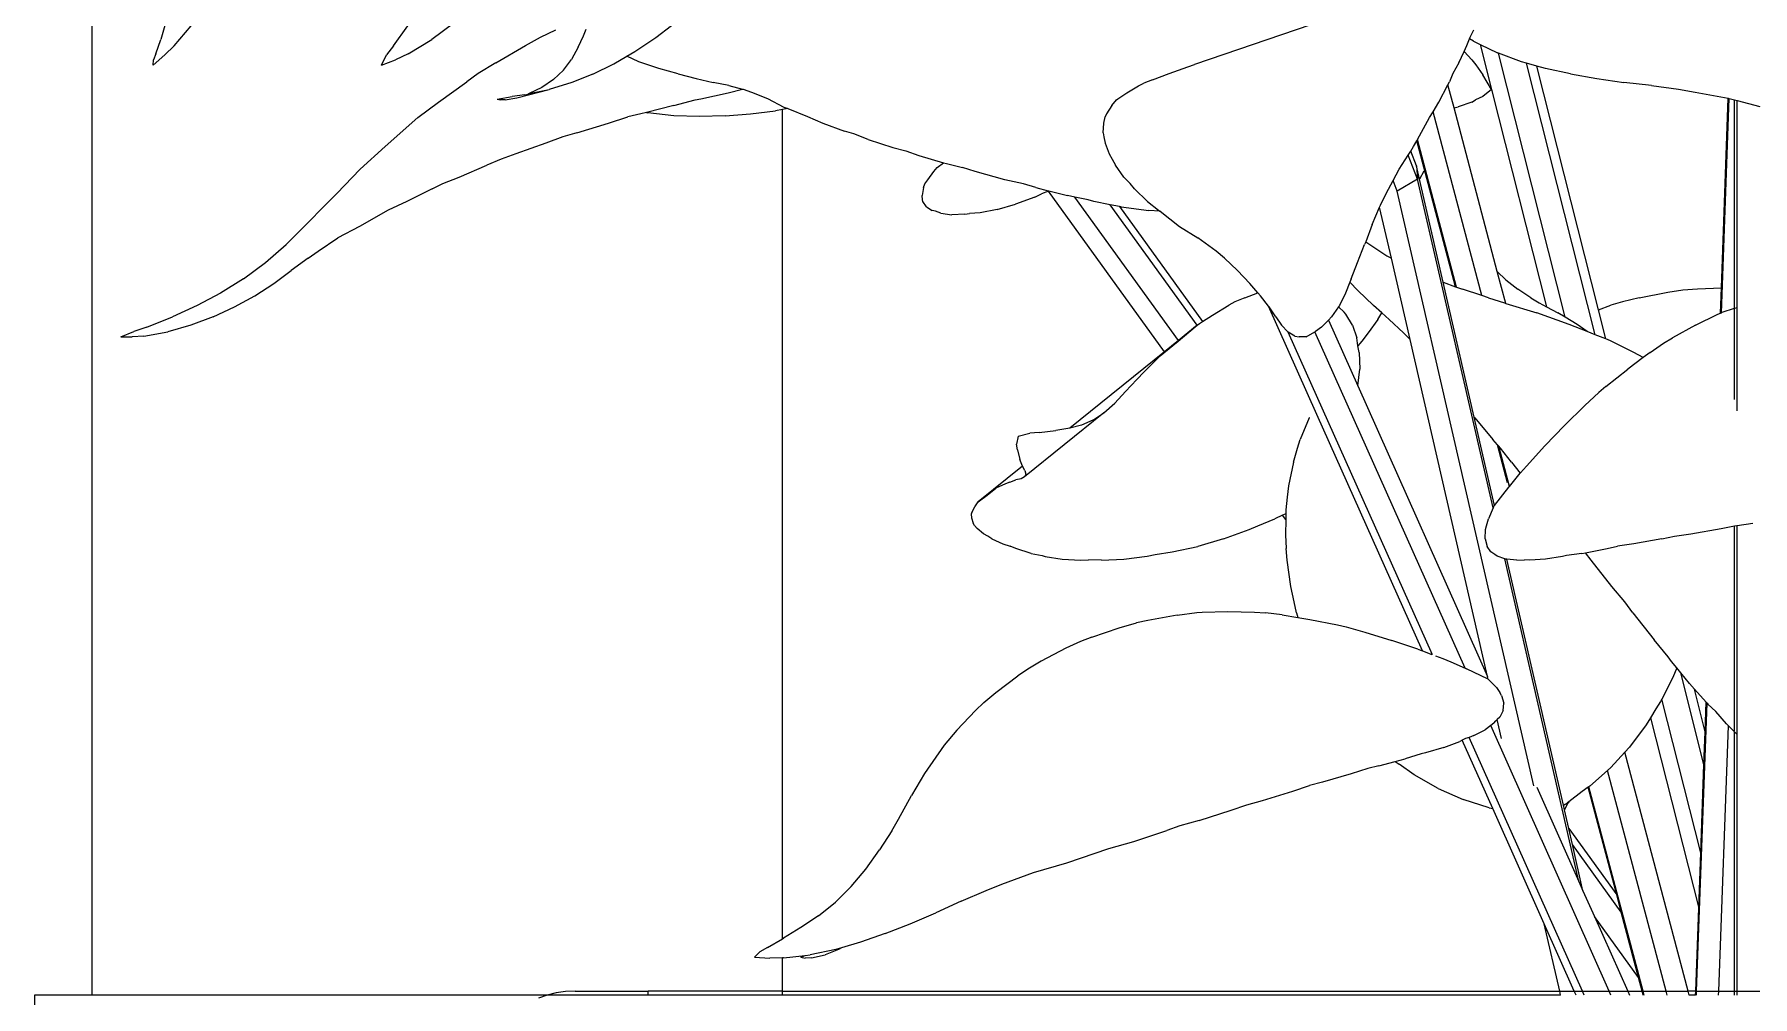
# Model space of a CAD drawing. Header units: metres. Extents: x 12.2 to 77.2, y 18.8 to 35.5.
# Drawn here: x 61.1477 to 61.5268, y 29.4452 to 29.6577 of the extents above; entities that cross this region are included whole.
import ezdxf

# ---------------------------------------------------------------- set-up
doc = ezdxf.new("R2010")
doc.units = ezdxf.units.M
doc.layers.add('0inne_gulv', color=7, linetype='Continuous', lineweight=13)

# ---------------------------------------------------------------- blocks, each defined once
blk = doc.blocks.new('One bedroom house rs')
for p, q in [((-9.40163, -2.18707), (-9.40163, -2.54035)), ((-9.38541, -2.32574), (-9.38644, -2.32929)), ((-9.38346, -2.33069), (-9.37972, -2.32632)), ((-9.33507, -2.33069), (-9.3319, -2.32632)), ((-9.32179, -2.32574), (-9.3266, -2.32929)), ((-9.30267, -2.32878), (-9.29923, -2.32716)), ((-9.29314, -2.32852), (-9.29254, -2.32705)), ((-9.27716, -2.32888), (-9.2737, -2.32626)), ((-9.13268, -2.32607), (-9.15832, -2.33482)), ((-9.09753, -2.32878), (-9.09672, -2.32716)), ((-9.38752, -2.33248), (-9.38644, -2.32929)), ((-9.38346, -2.33069), (-9.38554, -2.33272)), ((-9.33507, -2.33069), (-9.3366, -2.33272)), ((-9.33187, -2.33248), (-9.3266, -2.32929)), ((-9.31251, -2.33448), (-9.30595, -2.33064)), ((-9.30595, -2.33064), (-9.30267, -2.32878)), ((-9.29434, -2.33102), (-9.29579, -2.33371)), ((-9.29434, -2.33102), (-9.29314, -2.32852)), ((-9.28183, -2.332), (-9.27716, -2.32888)), ((-9.09882, -2.33195), (-9.09821, -2.33064)), ((-9.09821, -2.33064), (-9.09767, -2.32918)), ((-9.09767, -2.32918), (-9.09753, -2.32878)), ((-9.09676, -2.32972), (-9.09767, -2.32918)), ((-9.09676, -2.32972), (-9.0953, -2.33043)), ((-9.0953, -2.33043), (-9.09282, -2.34036)), ((-9.0953, -2.33043), (-9.09148, -2.33228)), ((-9.38809, -2.33497), (-9.38554, -2.33272)), ((-9.38809, -2.33497), (-9.38804, -2.33383)), ((-9.38752, -2.33248), (-9.38804, -2.33383)), ((-9.33776, -2.33497), (-9.3366, -2.33272)), ((-9.33776, -2.33497), (-9.33463, -2.33383)), ((-9.33187, -2.33248), (-9.33463, -2.33383)), ((-9.31251, -2.33448), (-9.31641, -2.33684)), ((-9.2976, -2.33609), (-9.29579, -2.33371)), ((-9.29108, -2.33697), (-9.28646, -2.3347)), ((-9.28646, -2.3347), (-9.28359, -2.33303)), ((-9.28359, -2.33303), (-9.28183, -2.332)), ((-9.28091, -2.33425), (-9.28359, -2.33303)), ((-9.27651, -2.33571), (-9.28091, -2.33425)), ((-9.16388, -2.33684), (-9.15978, -2.33534)), ((-9.15978, -2.33534), (-9.15832, -2.33482)), ((-9.09999, -2.33448), (-9.10129, -2.33684)), ((-9.09999, -2.33448), (-9.09882, -2.33195)), ((-9.09882, -2.33195), (-9.09711, -2.33382)), ((-9.09711, -2.33382), (-9.09628, -2.3349)), ((-9.09628, -2.3349), (-9.09468, -2.33714)), ((-9.09126, -2.33236), (-9.09148, -2.33228)), ((-9.07652, -2.39063), (-9.09126, -2.33236)), ((-9.0862, -2.33425), (-9.09126, -2.33236)), ((-9.08507, -2.33456), (-9.0862, -2.33425)), ((-9.0699, -2.39453), (-9.08507, -2.33456)), ((-9.08282, -2.33517), (-9.08507, -2.33456)), ((-9.0692, -2.389), (-9.08282, -2.33517)), ((-9.08086, -2.33571), (-9.08282, -2.33517)), ((-9.32513, -2.34315), (-9.31892, -2.33863)), ((-9.31641, -2.33684), (-9.31892, -2.33863)), ((-9.29979, -2.33816), (-9.30233, -2.33989)), ((-9.29572, -2.33883), (-9.3007, -2.34034)), ((-9.29979, -2.33816), (-9.2976, -2.33609)), ((-9.29108, -2.33697), (-9.29572, -2.33883)), ((-9.27227, -2.33692), (-9.27651, -2.33571)), ((-9.27227, -2.33692), (-9.26827, -2.33795)), ((-9.26827, -2.33795), (-9.26454, -2.33881)), ((-9.2611, -2.33948), (-9.26454, -2.33881)), ((-9.1707, -2.33958), (-9.16949, -2.33893)), ((-9.16756, -2.33821), (-9.16949, -2.33893)), ((-9.16756, -2.33821), (-9.16388, -2.33684)), ((-9.10442, -2.34315), (-9.10242, -2.33929)), ((-9.10242, -2.33929), (-9.10208, -2.33863)), ((-9.10106, -2.34441), (-9.10242, -2.33929)), ((-9.10129, -2.33684), (-9.10208, -2.33863)), ((-9.09282, -2.34036), (-9.09468, -2.33714)), ((-9.07532, -2.33692), (-9.08086, -2.33571)), ((-9.07532, -2.33692), (-9.06956, -2.33795)), ((-9.06956, -2.33795), (-9.06359, -2.33881)), ((-9.05747, -2.33948), (-9.06359, -2.33881)), ((-9.32969, -2.34657), (-9.32513, -2.34315)), ((-9.31223, -2.34247), (-9.30892, -2.34193)), ((-9.31223, -2.34247), (-9.31157, -2.34262)), ((-9.31041, -2.34263), (-9.31157, -2.34262)), ((-9.31041, -2.34263), (-9.30783, -2.34219)), ((-9.30611, -2.34152), (-9.30892, -2.34193)), ((-9.30783, -2.34219), (-9.3007, -2.34034)), ((-9.30611, -2.34152), (-9.30546, -2.34138)), ((-9.30512, -2.34126), (-9.30546, -2.34138)), ((-9.30233, -2.33989), (-9.30512, -2.34126)), ((-9.30512, -2.34126), (-9.3007, -2.34034)), ((-9.27321, -2.34391), (-9.26853, -2.34264)), ((-9.26853, -2.34264), (-9.26726, -2.3424)), ((-9.26726, -2.3424), (-9.26124, -2.34107)), ((-9.26124, -2.34107), (-9.25806, -2.34027)), ((-9.2611, -2.33948), (-9.25806, -2.34027)), ((-9.25806, -2.34027), (-9.25791, -2.34031)), ((-9.25791, -2.34031), (-9.25608, -2.34091)), ((-9.25608, -2.34091), (-9.25258, -2.34231)), ((-9.25258, -2.34231), (-9.24892, -2.34423)), ((-9.17657, -2.34391), (-9.17556, -2.34264)), ((-9.17556, -2.34264), (-9.17525, -2.3424)), ((-9.17525, -2.3424), (-9.17325, -2.34107)), ((-9.17325, -2.34107), (-9.1707, -2.33958)), ((-9.10568, -2.34526), (-9.10442, -2.34315)), ((-9.09715, -2.34313), (-9.10014, -2.34421)), ((-9.09715, -2.34313), (-9.09631, -2.34266)), ((-9.0947, -2.34188), (-9.09631, -2.34266)), ((-9.09282, -2.34036), (-9.0947, -2.34188)), ((-9.09282, -2.34036), (-9.08065, -2.38833)), ((-9.05747, -2.33948), (-9.05149, -2.34031)), ((-9.05149, -2.34031), (-9.04784, -2.34091)), ((-9.04784, -2.34091), (-9.04054, -2.34229)), ((-9.04207, -2.38418), (-9.04054, -2.34229)), ((-9.04206, -2.38965), (-9.04034, -2.34234)), ((-9.04054, -2.34229), (-9.04045, -2.34231)), ((-9.04045, -2.34231), (-9.04034, -2.34234)), ((-9.04034, -2.34234), (-9.03913, -2.34265)), ((-9.03913, -2.38865), (-9.03913, -2.34265)), ((-9.03913, -2.34265), (-9.03861, -2.34279)), ((-9.03861, -2.38847), (-9.03861, -2.34279)), ((-9.03861, -2.34279), (-9.03358, -2.3441)), ((-9.33694, -2.35296), (-9.32969, -2.34657)), ((-9.28762, -2.3478), (-9.28339, -2.34643)), ((-9.28049, -2.34575), (-9.28339, -2.34643)), ((-9.27928, -2.34544), (-9.28049, -2.34575)), ((-9.27321, -2.34391), (-9.27928, -2.34544)), ((-9.27928, -2.34544), (-9.27897, -2.34551)), ((-9.27325, -2.34617), (-9.27897, -2.34551)), ((-9.26754, -2.34632), (-9.27325, -2.34617)), ((-9.26188, -2.34616), (-9.26754, -2.34632)), ((-9.26188, -2.34616), (-9.2563, -2.34574)), ((-9.2563, -2.34574), (-9.25082, -2.34506)), ((-9.24923, -2.34478), (-9.25082, -2.34506)), ((-9.24806, -2.34458), (-9.24923, -2.34478)), ((-9.24923, -2.52788), (-9.24923, -2.34478)), ((-9.24892, -2.34423), (-9.24806, -2.34458)), ((-9.24806, -2.34458), (-9.24371, -2.34634)), ((-9.24371, -2.34634), (-9.24034, -2.34782)), ((-9.17833, -2.3478), (-9.17801, -2.34643)), ((-9.17771, -2.34575), (-9.17801, -2.34643)), ((-9.17657, -2.34391), (-9.17771, -2.34575)), ((-9.10911, -2.3514), (-9.10645, -2.34657)), ((-9.10645, -2.34657), (-9.10568, -2.34526)), ((-9.09493, -2.38587), (-9.10568, -2.34526)), ((-9.10106, -2.34441), (-9.10014, -2.34421)), ((-9.0915, -2.38054), (-9.10106, -2.34441)), ((-9.29769, -2.35081), (-9.30143, -2.35222)), ((-9.29462, -2.34993), (-9.29769, -2.35081)), ((-9.29462, -2.34993), (-9.28762, -2.3478)), ((-9.24034, -2.34782), (-9.23553, -2.34957)), ((-9.23348, -2.35018), (-9.23553, -2.34957)), ((-9.23037, -2.35138), (-9.23348, -2.35018)), ((-9.17845, -2.34993), (-9.17833, -2.3478)), ((-9.17845, -2.34993), (-9.17833, -2.35081)), ((-9.17833, -2.35081), (-9.17806, -2.35222)), ((-9.34246, -2.35796), (-9.33694, -2.35296)), ((-9.30805, -2.3546), (-9.31133, -2.35573)), ((-9.30143, -2.35222), (-9.30805, -2.3546)), ((-9.23037, -2.35138), (-9.2249, -2.35315)), ((-9.2249, -2.35315), (-9.22205, -2.35391)), ((-9.22205, -2.35391), (-9.21912, -2.35493)), ((-9.17806, -2.35222), (-9.17717, -2.3546)), ((-9.17717, -2.3546), (-9.17652, -2.35573)), ((-9.11118, -2.35486), (-9.11061, -2.35396)), ((-9.11061, -2.35396), (-9.10997, -2.35296)), ((-9.10934, -2.3572), (-9.11061, -2.35396)), ((-9.10997, -2.35296), (-9.10925, -2.35166)), ((-9.10925, -2.35166), (-9.10911, -2.3514)), ((-9.10741, -2.35864), (-9.10925, -2.35166)), ((-9.10049, -2.38398), (-9.10911, -2.3514)), ((-9.34759, -2.36329), (-9.34246, -2.35796)), ((-9.32061, -2.35969), (-9.31445, -2.3571)), ((-9.31133, -2.35573), (-9.31445, -2.3571)), ((-9.21912, -2.35493), (-9.2137, -2.35653)), ((-9.21584, -2.35848), (-9.21509, -2.35758)), ((-9.21509, -2.35758), (-9.2137, -2.35653)), ((-9.2137, -2.35653), (-9.21306, -2.35672)), ((-9.21306, -2.35672), (-9.20955, -2.35758)), ((-9.20673, -2.35848), (-9.20955, -2.35758)), ((-9.17652, -2.35573), (-9.17578, -2.3571)), ((-9.17389, -2.35969), (-9.17578, -2.3571)), ((-9.11451, -2.36048), (-9.11315, -2.35796)), ((-9.11315, -2.35796), (-9.11118, -2.35486)), ((-9.1091, -2.36015), (-9.11118, -2.35486)), ((-9.10934, -2.3572), (-9.1091, -2.36015)), ((-9.10865, -2.36017), (-9.10934, -2.3572)), ((-9.10771, -2.35839), (-9.10865, -2.36017)), ((-9.10771, -2.35839), (-9.10741, -2.35864)), ((-9.32654, -2.36232), (-9.32422, -2.36114)), ((-9.32422, -2.36114), (-9.32061, -2.35969)), ((-9.21809, -2.36201), (-9.21841, -2.36378)), ((-9.21809, -2.36201), (-9.21782, -2.36119)), ((-9.21782, -2.36119), (-9.2172, -2.36027)), ((-9.2172, -2.36027), (-9.21584, -2.35848)), ((-9.20016, -2.36027), (-9.20673, -2.35848)), ((-9.19609, -2.36119), (-9.20016, -2.36027)), ((-9.19337, -2.36201), (-9.19609, -2.36119)), ((-9.19337, -2.36201), (-9.19062, -2.3627)), ((-9.17253, -2.36114), (-9.17389, -2.35969)), ((-9.17153, -2.36232), (-9.17253, -2.36114)), ((-9.11602, -2.36329), (-9.11451, -2.36048)), ((-9.11361, -2.36279), (-9.11451, -2.36048)), ((-9.1091, -2.36015), (-9.11361, -2.36279)), ((-9.09244, -2.43275), (-9.1091, -2.36015)), ((-9.10343, -2.38294), (-9.10865, -2.36017)), ((-9.10072, -2.3839), (-9.10741, -2.35864)), ((-9.35438, -2.37019), (-9.35014, -2.36591)), ((-9.35014, -2.36591), (-9.34759, -2.36329)), ((-9.33217, -2.36507), (-9.33625, -2.36697)), ((-9.32654, -2.36232), (-9.33217, -2.36507)), ((-9.21838, -2.36473), (-9.21841, -2.36378)), ((-9.21831, -2.36507), (-9.21838, -2.36473)), ((-9.21749, -2.36628), (-9.21831, -2.36507)), ((-9.20188, -2.36687), (-9.19784, -2.36571)), ((-9.19358, -2.3641), (-9.19784, -2.36571)), ((-9.19358, -2.3641), (-9.19207, -2.36341)), ((-9.19056, -2.36279), (-9.19207, -2.36341)), ((-9.19056, -2.36279), (-9.19062, -2.3627)), ((-9.19062, -2.3627), (-9.1905, -2.36273)), ((-9.1905, -2.36273), (-9.19056, -2.36279)), ((-9.16495, -2.39826), (-9.19056, -2.36279)), ((-9.1905, -2.36273), (-9.18636, -2.36378)), ((-9.18474, -2.36412), (-9.18636, -2.36378)), ((-9.16188, -2.39578), (-9.18474, -2.36412)), ((-9.18177, -2.36473), (-9.18474, -2.36412)), ((-9.18055, -2.36507), (-9.18177, -2.36473)), ((-9.17693, -2.36579), (-9.18055, -2.36507)), ((-9.15771, -2.39242), (-9.17693, -2.36579)), ((-9.1749, -2.3662), (-9.17693, -2.36579)), ((-9.17153, -2.36232), (-9.16868, -2.36507)), ((-9.16868, -2.36507), (-9.16627, -2.36697)), ((-9.11747, -2.36633), (-9.11729, -2.36591)), ((-9.11729, -2.36591), (-9.11602, -2.36329)), ((-9.08346, -2.49415), (-9.11361, -2.36279)), ((-9.33625, -2.36697), (-9.34261, -2.37059)), ((-9.21749, -2.36628), (-9.2162, -2.36708)), ((-9.21551, -2.36724), (-9.2162, -2.36708)), ((-9.21429, -2.3677), (-9.21551, -2.36724)), ((-9.21429, -2.3677), (-9.21185, -2.36803)), ((-9.20901, -2.36791), (-9.21185, -2.36803)), ((-9.20901, -2.36791), (-9.20797, -2.36773)), ((-9.20563, -2.36757), (-9.20797, -2.36773)), ((-9.20188, -2.36687), (-9.20563, -2.36757)), ((-9.1749, -2.3662), (-9.15656, -2.39161)), ((-9.17453, -2.36628), (-9.1749, -2.3662)), ((-9.17453, -2.36628), (-9.16841, -2.36708)), ((-9.16596, -2.36724), (-9.16841, -2.36708)), ((-9.16627, -2.36697), (-9.16596, -2.36724)), ((-9.16592, -2.36724), (-9.16596, -2.36724)), ((-9.16592, -2.36724), (-9.16163, -2.37059)), ((-9.11914, -2.37019), (-9.11747, -2.36633)), ((-9.11489, -2.37758), (-9.11747, -2.36633)), ((-9.35438, -2.37019), (-9.35874, -2.37457)), ((-9.3517, -2.37609), (-9.34733, -2.37313)), ((-9.34261, -2.37059), (-9.34733, -2.37313)), ((-9.16163, -2.37059), (-9.15761, -2.37313)), ((-9.15355, -2.37609), (-9.15761, -2.37313)), ((-9.11914, -2.37019), (-9.12055, -2.37397)), ((-9.36336, -2.37857), (-9.35874, -2.37457)), ((-9.35391, -2.37764), (-9.3517, -2.37609)), ((-9.15168, -2.37764), (-9.15355, -2.37609)), ((-9.12233, -2.37857), (-9.12078, -2.37457)), ((-9.12055, -2.37397), (-9.12078, -2.37457)), ((-9.12055, -2.37397), (-9.11585, -2.37706)), ((-9.11585, -2.37706), (-9.11489, -2.37758)), ((-9.36819, -2.38216), (-9.36336, -2.37857)), ((-9.36152, -2.38322), (-9.35763, -2.38031)), ((-9.35391, -2.37764), (-9.35763, -2.38031)), ((-9.15168, -2.37764), (-9.14881, -2.38031)), ((-9.14611, -2.38322), (-9.14881, -2.38031)), ((-9.12374, -2.38216), (-9.12233, -2.37857)), ((-9.11076, -2.39559), (-9.11489, -2.37758)), ((-9.0915, -2.38054), (-9.08963, -2.38239)), ((-9.08964, -2.38758), (-9.0915, -2.38054)), ((-9.36819, -2.38216), (-9.37322, -2.38531)), ((-9.36571, -2.38589), (-9.36152, -2.38322)), ((-9.14433, -2.38526), (-9.14611, -2.38322)), ((-9.12405, -2.38291), (-9.12504, -2.38531)), ((-9.12374, -2.38216), (-9.12405, -2.38291)), ((-9.12405, -2.38291), (-9.12229, -2.38475)), ((-9.12229, -2.38475), (-9.11884, -2.38809)), ((-9.10343, -2.38294), (-9.10072, -2.3839)), ((-9.09659, -2.41272), (-9.10343, -2.38294)), ((-9.10072, -2.3839), (-9.10049, -2.38398)), ((-9.10049, -2.38398), (-9.09919, -2.38444)), ((-9.09493, -2.38587), (-9.09919, -2.38444)), ((-9.08963, -2.38239), (-9.08696, -2.38444)), ((-9.08412, -2.38637), (-9.08696, -2.38444)), ((-9.05384, -2.3851), (-9.05057, -2.38461)), ((-9.05057, -2.38461), (-9.04735, -2.38436)), ((-9.04735, -2.38436), (-9.04207, -2.38418)), ((-9.04227, -2.38974), (-9.04207, -2.38418)), ((-9.37843, -2.38807), (-9.38384, -2.39055)), ((-9.37322, -2.38531), (-9.37843, -2.38807)), ((-9.3749, -2.39054), (-9.37018, -2.38834)), ((-9.37018, -2.38834), (-9.36571, -2.38589)), ((-9.15435, -2.39022), (-9.15076, -2.38801)), ((-9.14943, -2.38722), (-9.15076, -2.38801)), ((-9.14724, -2.38633), (-9.14943, -2.38722)), ((-9.14724, -2.38633), (-9.14433, -2.38526)), ((-9.14378, -2.38589), (-9.14433, -2.38526)), ((-9.14198, -2.38819), (-9.14378, -2.38589)), ((-9.14186, -2.38834), (-9.14198, -2.38819)), ((-9.1313, -2.41214), (-9.14198, -2.38819)), ((-9.14035, -2.39054), (-9.14186, -2.38834)), ((-9.12654, -2.38836), (-9.12806, -2.39055)), ((-9.12633, -2.38807), (-9.12654, -2.38836)), ((-9.12533, -2.38956), (-9.12654, -2.38836)), ((-9.12504, -2.38531), (-9.12633, -2.38807)), ((-9.11702, -2.38968), (-9.11884, -2.38809)), ((-9.09346, -2.38637), (-9.09493, -2.38587)), ((-9.09346, -2.38637), (-9.08994, -2.38749)), ((-9.08994, -2.38749), (-9.08964, -2.38758)), ((-9.08964, -2.38758), (-9.08275, -2.38964)), ((-9.08412, -2.38637), (-9.08225, -2.38749)), ((-9.08225, -2.38749), (-9.08065, -2.38833)), ((-9.08065, -2.38833), (-9.07817, -2.38964)), ((-9.0692, -2.389), (-9.06646, -2.38801)), ((-9.06391, -2.38722), (-9.06646, -2.38801)), ((-9.06022, -2.38633), (-9.06391, -2.38722)), ((-9.06022, -2.38633), (-9.05384, -2.3851)), ((-9.04185, -2.38956), (-9.03913, -2.38865)), ((-9.03913, -2.38865), (-9.03861, -2.38847)), ((-9.03913, -2.40883), (-9.03913, -2.38865)), ((-9.03861, -2.41134), (-9.03861, -2.38847)), ((-9.38951, -2.39281), (-9.38384, -2.39055)), ((-9.37983, -2.39243), (-9.38491, -2.39386)), ((-9.3749, -2.39054), (-9.37983, -2.39243)), ((-9.16194, -2.3959), (-9.15771, -2.39242)), ((-9.15771, -2.39242), (-9.16188, -2.39578)), ((-9.15771, -2.39242), (-9.15725, -2.39205)), ((-9.15725, -2.39205), (-9.15656, -2.39161)), ((-9.15656, -2.39161), (-9.15435, -2.39022)), ((-9.14035, -2.39054), (-9.13912, -2.39243)), ((-9.13912, -2.39243), (-9.13775, -2.39386)), ((-9.13031, -2.39281), (-9.12878, -2.39128)), ((-9.12878, -2.39128), (-9.12806, -2.39055)), ((-9.12878, -2.39128), (-9.12231, -2.40579)), ((-9.12492, -2.39), (-9.12533, -2.38956)), ((-9.12346, -2.39243), (-9.12492, -2.39)), ((-9.12346, -2.39243), (-9.12252, -2.39518)), ((-9.1179, -2.39112), (-9.11998, -2.39411)), ((-9.1179, -2.39112), (-9.11702, -2.38968)), ((-9.11538, -2.39112), (-9.11702, -2.38968)), ((-9.11538, -2.39112), (-9.11222, -2.39411)), ((-9.07563, -2.39224), (-9.08275, -2.38964)), ((-9.07652, -2.39063), (-9.07817, -2.38964)), ((-9.07385, -2.39224), (-9.07652, -2.39063)), ((-9.07167, -2.39382), (-9.07563, -2.39224)), ((-9.07167, -2.39382), (-9.07385, -2.39224)), ((-9.06757, -2.39545), (-9.0692, -2.389)), ((-9.0478, -2.39243), (-9.05284, -2.39518)), ((-9.0478, -2.39243), (-9.04285, -2.39)), ((-9.04285, -2.39), (-9.04227, -2.38974)), ((-9.04227, -2.38974), (-9.04206, -2.38965)), ((-9.04206, -2.38965), (-9.04185, -2.38956)), ((-9.39528, -2.39499), (-9.39236, -2.39378)), ((-9.39528, -2.39499), (-9.39275, -2.39501)), ((-9.39016, -2.3948), (-9.39275, -2.39501)), ((-9.38951, -2.39281), (-9.39236, -2.39378)), ((-9.39016, -2.3948), (-9.38491, -2.39386)), ((-9.1659, -2.39916), (-9.16194, -2.3959)), ((-9.16188, -2.39578), (-9.16495, -2.39826)), ((-9.13762, -2.39394), (-9.13775, -2.39386)), ((-9.10584, -2.46521), (-9.13762, -2.39394)), ((-9.13616, -2.3948), (-9.13762, -2.39394)), ((-9.13616, -2.3948), (-9.13526, -2.39501)), ((-9.13369, -2.39499), (-9.13526, -2.39501)), ((-9.13369, -2.39499), (-9.13175, -2.39384)), ((-9.13175, -2.39384), (-9.13166, -2.39378)), ((-9.09862, -2.46815), (-9.13175, -2.39384)), ((-9.13031, -2.39281), (-9.13166, -2.39378)), ((-9.12236, -2.39639), (-9.12252, -2.39518)), ((-9.12138, -2.39593), (-9.12225, -2.39696)), ((-9.11998, -2.39411), (-9.12138, -2.39593)), ((-9.11222, -2.39411), (-9.11076, -2.39559)), ((-9.09368, -2.47001), (-9.11076, -2.39559)), ((-9.0699, -2.39453), (-9.07167, -2.39382)), ((-9.06757, -2.39545), (-9.0699, -2.39453)), ((-9.06655, -2.39586), (-9.06757, -2.39545)), ((-9.0614, -2.39843), (-9.06655, -2.39586)), ((-9.05486, -2.39639), (-9.05284, -2.39518)), ((-9.16495, -2.39826), (-9.18587, -2.41513)), ((-9.16941, -2.40274), (-9.1659, -2.39916)), ((-9.12225, -2.39696), (-9.12236, -2.39639)), ((-9.12197, -2.39844), (-9.12225, -2.39696)), ((-9.12197, -2.39844), (-9.12187, -2.40209)), ((-9.05929, -2.39955), (-9.06271, -2.40209)), ((-9.05929, -2.39955), (-9.0614, -2.39843)), ((-9.05781, -2.39844), (-9.05929, -2.39955)), ((-9.05781, -2.39844), (-9.05486, -2.39639)), ((-9.17103, -2.40442), (-9.16941, -2.40274)), ((-9.12231, -2.40579), (-9.12187, -2.40209)), ((-9.06757, -2.40594), (-9.06271, -2.40209)), ((-9.17353, -2.40706), (-9.17588, -2.40964)), ((-9.17353, -2.40706), (-9.17103, -2.40442)), ((-9.12231, -2.40579), (-9.09368, -2.47001)), ((-9.07222, -2.41017), (-9.06911, -2.40724)), ((-9.06757, -2.40594), (-9.06911, -2.40724)), ((-9.1783, -2.41175), (-9.17588, -2.40964)), ((-9.0767, -2.41459), (-9.07222, -2.41017)), ((-9.1783, -2.41175), (-9.19582, -2.42588)), ((-9.18587, -2.41513), (-9.18896, -2.41566)), ((-9.18325, -2.41446), (-9.18587, -2.41513)), ((-9.18076, -2.41335), (-9.18325, -2.41446)), ((-9.18076, -2.41335), (-9.1783, -2.41175)), ((-9.133, -2.41289), (-9.13498, -2.41767)), ((-9.13298, -2.41286), (-9.133, -2.41289)), ((-9.10802, -2.46435), (-9.1313, -2.41214)), ((-9.09659, -2.41272), (-9.09646, -2.41289)), ((-9.09212, -2.43223), (-9.09659, -2.41272)), ((-9.09646, -2.41289), (-9.09249, -2.41767)), ((-9.0767, -2.41459), (-9.08101, -2.41905)), ((-9.19723, -2.4169), (-9.19759, -2.41865)), ((-9.19738, -2.41995), (-9.19759, -2.41865)), ((-9.19723, -2.4169), (-9.19464, -2.41628)), ((-9.19261, -2.4161), (-9.19464, -2.41628)), ((-9.19261, -2.4161), (-9.18896, -2.41566)), ((-9.13561, -2.41959), (-9.13498, -2.41767)), ((-9.09148, -2.4188), (-9.09249, -2.41767)), ((-9.08925, -2.42721), (-9.09148, -2.4188)), ((-9.09118, -2.41914), (-9.09148, -2.4188)), ((-9.0851, -2.42352), (-9.08101, -2.41905)), ((-9.19738, -2.41995), (-9.19688, -2.42205)), ((-9.19631, -2.42355), (-9.19688, -2.42205)), ((-9.13649, -2.42269), (-9.13755, -2.42786)), ((-9.13649, -2.42269), (-9.13561, -2.41959)), ((-9.08883, -2.42801), (-9.09118, -2.41914)), ((-9.09078, -2.41959), (-9.09118, -2.41914)), ((-9.08841, -2.42269), (-9.09078, -2.41959)), ((-9.08841, -2.42269), (-9.08645, -2.42508)), ((-9.19631, -2.42355), (-9.20608, -2.43142)), ((-9.19911, -2.42706), (-9.19775, -2.42659)), ((-9.19656, -2.42632), (-9.19775, -2.42659)), ((-9.19582, -2.42588), (-9.19656, -2.42632)), ((-9.19575, -2.42453), (-9.19631, -2.42355)), ((-9.19556, -2.42529), (-9.19582, -2.42588)), ((-9.19575, -2.42453), (-9.19556, -2.42529)), ((-9.08883, -2.42801), (-9.08645, -2.42508)), ((-9.08645, -2.42508), (-9.08641, -2.42502)), ((-9.0851, -2.42352), (-9.08641, -2.42502)), ((-9.20608, -2.43142), (-9.20411, -2.42991)), ((-9.20411, -2.42991), (-9.20219, -2.42843)), ((-9.20005, -2.42744), (-9.20219, -2.42843)), ((-9.19911, -2.42706), (-9.20005, -2.42744)), ((-9.13787, -2.43041), (-9.13814, -2.4332)), ((-9.13755, -2.42786), (-9.13787, -2.43041)), ((-9.09212, -2.43223), (-9.08896, -2.42817)), ((-9.08896, -2.42817), (-9.08888, -2.42806)), ((-9.08888, -2.42806), (-9.08883, -2.42801)), ((-9.20746, -2.43374), (-9.20758, -2.43412)), ((-9.20758, -2.43412), (-9.20757, -2.43498)), ((-9.20746, -2.43374), (-9.20681, -2.43252)), ((-9.20681, -2.43252), (-9.20608, -2.43142)), ((-9.13816, -2.43403), (-9.13889, -2.43438)), ((-9.13816, -2.43403), (-9.13819, -2.43534)), ((-9.13814, -2.4332), (-9.13816, -2.43403)), ((-9.09244, -2.43275), (-9.09345, -2.4352)), ((-9.09235, -2.43253), (-9.09244, -2.43275)), ((-9.09235, -2.43253), (-9.09212, -2.43223)), ((-9.20757, -2.43498), (-9.20719, -2.43616)), ((-9.20684, -2.43662), (-9.20719, -2.43616)), ((-9.20631, -2.43733), (-9.20684, -2.43662)), ((-9.20491, -2.43847), (-9.20631, -2.43733)), ((-9.15193, -2.4396), (-9.14627, -2.43754)), ((-9.14627, -2.43754), (-9.14437, -2.4367)), ((-9.14437, -2.4367), (-9.1406, -2.4352)), ((-9.13889, -2.43438), (-9.1406, -2.4352)), ((-9.13819, -2.43534), (-9.13889, -2.43438)), ((-9.13819, -2.43534), (-9.13826, -2.4387)), ((-9.09417, -2.4396), (-9.09408, -2.43754)), ((-9.09408, -2.43754), (-9.09389, -2.4367)), ((-9.09389, -2.4367), (-9.09345, -2.4352)), ((-9.04878, -2.43847), (-9.04208, -2.43733)), ((-9.04208, -2.43733), (-9.03913, -2.43672)), ((-9.03913, -2.43672), (-9.03865, -2.43662)), ((-9.03913, -2.48198), (-9.03913, -2.43672)), ((-9.03865, -2.43662), (-9.03861, -2.43661)), ((-9.03861, -2.43661), (-9.03515, -2.43616)), ((-9.03861, -2.48276), (-9.03861, -2.43661)), ((-9.20394, -2.43897), (-9.20491, -2.43847)), ((-9.20302, -2.43957), (-9.20394, -2.43897)), ((-9.20302, -2.43957), (-9.20061, -2.44068)), ((-9.20061, -2.44068), (-9.19897, -2.44119)), ((-9.19774, -2.44172), (-9.19897, -2.44119)), ((-9.19434, -2.44279), (-9.19774, -2.44172)), ((-9.16326, -2.44249), (-9.15761, -2.44126)), ((-9.15193, -2.4396), (-9.15761, -2.44126)), ((-9.13826, -2.4387), (-9.13809, -2.44173)), ((-9.13791, -2.44432), (-9.13809, -2.44173)), ((-9.09417, -2.4396), (-9.09378, -2.44126)), ((-9.09292, -2.44249), (-9.09378, -2.44126)), ((-9.07208, -2.44264), (-9.06729, -2.44172)), ((-9.06729, -2.44172), (-9.065, -2.44119)), ((-9.0614, -2.44068), (-9.065, -2.44119)), ((-9.05523, -2.43957), (-9.0614, -2.44068)), ((-9.05523, -2.43957), (-9.05243, -2.43897)), ((-9.05243, -2.43897), (-9.04878, -2.43847)), ((-9.19434, -2.44279), (-9.19194, -2.44328)), ((-9.19194, -2.44328), (-9.19125, -2.44349)), ((-9.19125, -2.44349), (-9.18753, -2.4441)), ((-9.18753, -2.4441), (-9.18344, -2.44431)), ((-9.18344, -2.44431), (-9.18169, -2.44423)), ((-9.17887, -2.44433), (-9.18169, -2.44423)), ((-9.17887, -2.44433), (-9.17392, -2.44407)), ((-9.17392, -2.44407), (-9.16875, -2.44338)), ((-9.16875, -2.44338), (-9.16702, -2.44302)), ((-9.16702, -2.44302), (-9.16326, -2.44249)), ((-9.13709, -2.45009), (-9.13791, -2.44432)), ((-9.09203, -2.44302), (-9.09292, -2.44249)), ((-9.09155, -2.44338), (-9.09203, -2.44302)), ((-9.08986, -2.44398), (-9.09155, -2.44338)), ((-9.0735, -2.51527), (-9.08986, -2.44398)), ((-9.0896, -2.44407), (-9.08986, -2.44398)), ((-9.0894, -2.44409), (-9.0896, -2.44407)), ((-9.0872, -2.44433), (-9.0894, -2.44409)), ((-9.07693, -2.49843), (-9.0894, -2.44409)), ((-9.0872, -2.44433), (-9.08551, -2.44423)), ((-9.08431, -2.44431), (-9.08551, -2.44423)), ((-9.0809, -2.4441), (-9.08431, -2.44431)), ((-9.07712, -2.44349), (-9.0809, -2.4441)), ((-9.07626, -2.44328), (-9.07712, -2.44349)), ((-9.07285, -2.44279), (-9.07626, -2.44328)), ((-9.07285, -2.44279), (-9.07208, -2.44264)), ((-9.07083, -2.44432), (-9.07208, -2.44264)), ((-9.06625, -2.45009), (-9.07083, -2.44432)), ((-9.13634, -2.4535), (-9.13709, -2.45009)), ((-9.06336, -2.4535), (-9.06625, -2.45009)), ((-9.16214, -2.45646), (-9.16865, -2.45761)), ((-9.16214, -2.45646), (-9.15782, -2.45584)), ((-9.15782, -2.45584), (-9.15667, -2.45577)), ((-9.15667, -2.45577), (-9.15096, -2.45566)), ((-9.15096, -2.45566), (-9.14505, -2.45579)), ((-9.14505, -2.45579), (-9.14265, -2.45593)), ((-9.13901, -2.4564), (-9.14265, -2.45593)), ((-9.13901, -2.4564), (-9.13551, -2.45697)), ((-9.13581, -2.45593), (-9.13634, -2.4535)), ((-9.13581, -2.45593), (-9.13551, -2.45697)), ((-9.13551, -2.45697), (-9.1329, -2.45738)), ((-9.06158, -2.45593), (-9.06336, -2.4535)), ((-9.06158, -2.45593), (-9.05692, -2.4619)), ((-9.18095, -2.46127), (-9.17493, -2.45926)), ((-9.17493, -2.45926), (-9.17116, -2.45813)), ((-9.16865, -2.45761), (-9.17116, -2.45813)), ((-9.1329, -2.45738), (-9.12679, -2.45856)), ((-9.12679, -2.45856), (-9.12483, -2.459)), ((-9.12483, -2.459), (-9.12073, -2.46016)), ((-9.12073, -2.46016), (-9.11479, -2.46201)), ((-9.1867, -2.46375), (-9.19216, -2.46661)), ((-9.18351, -2.46224), (-9.1867, -2.46375)), ((-9.18095, -2.46127), (-9.18351, -2.46224)), ((-9.10903, -2.46397), (-9.11479, -2.46201)), ((-9.10903, -2.46397), (-9.10802, -2.46435)), ((-9.10802, -2.46435), (-9.10597, -2.46511)), ((-9.0538, -2.46564), (-9.05692, -2.4619)), ((-9.19477, -2.46811), (-9.19732, -2.46986)), ((-9.19216, -2.46661), (-9.19477, -2.46811)), ((-9.10513, -2.46543), (-9.10352, -2.46603)), ((-9.10352, -2.46603), (-9.10174, -2.46675)), ((-9.10174, -2.46675), (-9.09862, -2.46815)), ((-9.09862, -2.46815), (-9.09829, -2.46829)), ((-9.09355, -2.47057), (-9.09829, -2.46829)), ((-9.05304, -2.4667), (-9.0538, -2.46564)), ((-9.05191, -2.46809), (-9.05304, -2.4667)), ((-9.05191, -2.46809), (-9.05275, -2.47024)), ((-9.05101, -2.4692), (-9.05191, -2.46809)), ((-9.20214, -2.4735), (-9.19732, -2.46986)), ((-9.09355, -2.47057), (-9.09368, -2.47001)), ((-9.09342, -2.47063), (-9.09355, -2.47057)), ((-9.09342, -2.47063), (-9.09171, -2.47244)), ((-9.05275, -2.47024), (-9.05519, -2.47497)), ((-9.0459, -2.4894), (-9.05101, -2.4692)), ((-9.04913, -2.47152), (-9.05101, -2.4692)), ((-9.04913, -2.47152), (-9.04802, -2.47275)), ((-9.20662, -2.47746), (-9.20483, -2.47575)), ((-9.20483, -2.47575), (-9.20214, -2.4735)), ((-9.09171, -2.47244), (-9.09097, -2.47353)), ((-9.09059, -2.47417), (-9.09097, -2.47353)), ((-9.09059, -2.47417), (-9.09009, -2.47591)), ((-9.0902, -2.4775), (-9.09009, -2.47591)), ((-9.05546, -2.4755), (-9.05651, -2.47711)), ((-9.05519, -2.47497), (-9.05546, -2.4755)), ((-9.04661, -2.50889), (-9.05519, -2.47497)), ((-9.04564, -2.48217), (-9.04802, -2.47275)), ((-9.04802, -2.47275), (-9.0454, -2.47564)), ((-9.04752, -2.53948), (-9.0452, -2.47586)), ((-9.04564, -2.48217), (-9.0454, -2.47564)), ((-9.0454, -2.47564), (-9.0452, -2.47586)), ((-9.0452, -2.47586), (-9.04502, -2.47606)), ((-9.20662, -2.47746), (-9.21075, -2.48183)), ((-9.09151, -2.47947), (-9.09184, -2.47978)), ((-9.09093, -2.47893), (-9.09151, -2.47947)), ((-9.09055, -2.48364), (-9.09151, -2.47947)), ((-9.0902, -2.4775), (-9.09093, -2.47893)), ((-9.0577, -2.47908), (-9.05866, -2.48066)), ((-9.05651, -2.47711), (-9.0577, -2.47908)), ((-9.0577, -2.47908), (-9.04706, -2.52115)), ((-9.04332, -2.47773), (-9.04502, -2.47606)), ((-9.04091, -2.48046), (-9.04332, -2.47773)), ((-9.21075, -2.48183), (-9.21357, -2.48513)), ((-9.09772, -2.48342), (-9.09853, -2.48371)), ((-9.09669, -2.48305), (-9.09772, -2.48342)), ((-9.07273, -2.53948), (-9.09772, -2.48342)), ((-9.09669, -2.48305), (-9.09419, -2.48176)), ((-9.09297, -2.48083), (-9.09419, -2.48176)), ((-9.09227, -2.4803), (-9.09297, -2.48083)), ((-9.06682, -2.53948), (-9.09297, -2.48083)), ((-9.09227, -2.4803), (-9.09184, -2.47978)), ((-9.05866, -2.48066), (-9.06234, -2.48557)), ((-9.0459, -2.4894), (-9.04564, -2.48217)), ((-9.04263, -2.53948), (-9.0405, -2.48087)), ((-9.04091, -2.48046), (-9.0405, -2.48087)), ((-9.0405, -2.48087), (-9.03913, -2.48223)), ((-9.03913, -2.53948), (-9.03913, -2.48223)), ((-9.03913, -2.48223), (-9.03861, -2.48276)), ((-9.03861, -2.53948), (-9.03861, -2.48276)), ((-9.21357, -2.48513), (-9.21788, -2.49137)), ((-9.10828, -2.48703), (-9.11182, -2.48815)), ((-9.10735, -2.48683), (-9.10828, -2.48703)), ((-9.1033, -2.48567), (-9.10735, -2.48683)), ((-9.1033, -2.48567), (-9.09974, -2.48432)), ((-9.09923, -2.48406), (-9.09974, -2.48432)), ((-9.09853, -2.48371), (-9.09923, -2.48406)), ((-9.09252, -2.49912), (-9.09923, -2.48406)), ((-9.06649, -2.49009), (-9.06339, -2.48672)), ((-9.06339, -2.48672), (-9.06234, -2.48557)), ((-9.04942, -2.53948), (-9.06339, -2.48672)), ((-9.12009, -2.4903), (-9.12374, -2.49149)), ((-9.11765, -2.48973), (-9.12009, -2.4903)), ((-9.11765, -2.48973), (-9.11407, -2.48875)), ((-9.11407, -2.48875), (-9.11182, -2.48815)), ((-9.11407, -2.48875), (-9.11318, -2.48935)), ((-9.10984, -2.49171), (-9.11318, -2.48935)), ((-9.06718, -2.49071), (-9.07107, -2.49417)), ((-9.06649, -2.49009), (-9.06718, -2.49071)), ((-9.05427, -2.53948), (-9.06718, -2.49071)), ((-9.04661, -2.50889), (-9.0459, -2.4894)), ((-9.21788, -2.49137), (-9.22081, -2.49627)), ((-9.13659, -2.49531), (-9.13296, -2.49407)), ((-9.13006, -2.49333), (-9.13296, -2.49407)), ((-9.12374, -2.49149), (-9.13006, -2.49333)), ((-9.10458, -2.49469), (-9.10984, -2.49171)), ((-9.10458, -2.49469), (-9.09903, -2.49712)), ((-9.0828, -2.49442), (-9.0735, -2.51527)), ((-9.07146, -2.49445), (-9.07276, -2.4954)), ((-9.07128, -2.49432), (-9.07146, -2.49445)), ((-9.06516, -2.51822), (-9.07146, -2.49445)), ((-9.07107, -2.49417), (-9.07128, -2.49432)), ((-9.05932, -2.53948), (-9.07128, -2.49432)), ((-9.22363, -2.50151), (-9.22081, -2.49627)), ((-9.15022, -2.49952), (-9.14681, -2.49831)), ((-9.14681, -2.49831), (-9.14332, -2.49736)), ((-9.14332, -2.49736), (-9.13659, -2.49531)), ((-9.09327, -2.49896), (-9.09903, -2.49712)), ((-9.07693, -2.49843), (-9.076, -2.49787)), ((-9.0767, -2.49941), (-9.07693, -2.49843)), ((-9.0767, -2.49941), (-9.07584, -2.49787)), ((-9.07575, -2.49768), (-9.076, -2.49787)), ((-9.07575, -2.49768), (-9.07584, -2.49787)), ((-9.07276, -2.4954), (-9.07575, -2.49768)), ((-9.22515, -2.50407), (-9.22363, -2.50151)), ((-9.15728, -2.50176), (-9.16158, -2.50298)), ((-9.15728, -2.50176), (-9.15022, -2.49952)), ((-9.09327, -2.49896), (-9.09252, -2.49912)), ((-9.08114, -2.52464), (-9.09252, -2.49912)), ((-9.07575, -2.50356), (-9.0767, -2.49941)), ((-9.22515, -2.50407), (-9.22784, -2.50826)), ((-9.17174, -2.50639), (-9.16446, -2.50402)), ((-9.16158, -2.50298), (-9.16446, -2.50402)), ((-9.07575, -2.50356), (-9.06516, -2.51822)), ((-9.07494, -2.50709), (-9.07575, -2.50356)), ((-9.23082, -2.51252), (-9.22784, -2.50826)), ((-9.18652, -2.51113), (-9.17725, -2.508)), ((-9.17725, -2.508), (-9.17174, -2.50639)), ((-9.06416, -2.52203), (-9.07494, -2.50709)), ((-9.0726, -2.51728), (-9.07494, -2.50709)), ((-9.04706, -2.52115), (-9.04661, -2.50889)), ((-9.23406, -2.51639), (-9.23082, -2.51252)), ((-9.20085, -2.51586), (-9.19382, -2.51327)), ((-9.19382, -2.51327), (-9.18652, -2.51113)), ((-9.23758, -2.51983), (-9.23406, -2.51639)), ((-9.20983, -2.5196), (-9.20427, -2.51722)), ((-9.20427, -2.51722), (-9.20085, -2.51586)), ((-9.0735, -2.51527), (-9.0726, -2.51728)), ((-9.0726, -2.51728), (-9.07005, -2.52301)), ((-9.24133, -2.52282), (-9.23758, -2.51983)), ((-9.20983, -2.5196), (-9.21544, -2.52221)), ((-9.06416, -2.52203), (-9.06516, -2.51822)), ((-9.04772, -2.53948), (-9.04706, -2.52115)), ((-9.24133, -2.52282), (-9.24523, -2.52541)), ((-9.22657, -2.52676), (-9.22104, -2.52459)), ((-9.22104, -2.52459), (-9.21544, -2.52221)), ((-9.07774, -2.53948), (-9.08114, -2.52464)), ((-9.07453, -2.53948), (-9.08114, -2.52464)), ((-9.06033, -2.53646), (-9.07005, -2.52301)), ((-9.07005, -2.52301), (-9.0627, -2.53948)), ((-9.06033, -2.53646), (-9.06416, -2.52203)), ((-9.25258, -2.52986), (-9.24923, -2.52788)), ((-9.24923, -2.52788), (-9.24899, -2.52774)), ((-9.24523, -2.52541), (-9.24899, -2.52774)), ((-9.23204, -2.52868), (-9.2362, -2.52992)), ((-9.22657, -2.52676), (-9.23204, -2.52868)), ((-9.25544, -2.53195), (-9.25422, -2.53077)), ((-9.25544, -2.53195), (-9.25203, -2.53215)), ((-9.25258, -2.52986), (-9.25422, -2.53077)), ((-9.24923, -2.5321), (-9.25203, -2.53215)), ((-9.24903, -2.53209), (-9.24923, -2.5321)), ((-9.24923, -2.53948), (-9.24923, -2.5321)), ((-9.24903, -2.53209), (-9.24421, -2.53157)), ((-9.24523, -2.53195), (-9.24421, -2.53157)), ((-9.24523, -2.53195), (-9.24423, -2.53215)), ((-9.24282, -2.53209), (-9.24423, -2.53215)), ((-9.24421, -2.53157), (-9.2431, -2.53145)), ((-9.23747, -2.5303), (-9.2431, -2.53145)), ((-9.24282, -2.53209), (-9.23985, -2.53145)), ((-9.23688, -2.5303), (-9.23985, -2.53145)), ((-9.2362, -2.52992), (-9.23747, -2.5303)), ((-9.2362, -2.52992), (-9.23688, -2.5303)), ((-9.05954, -2.53948), (-9.06033, -2.53646)), ((-9.41433, -2.54035), (-9.41433, -2.56575)), ((-9.40163, -2.54035), (-9.41433, -2.54035)), ((-9.30117, -2.54036), (-9.40163, -2.54035)), ((-9.30117, -2.54036), (-9.30306, -2.54102)), ((-9.30114, -2.54035), (-9.30117, -2.54036)), ((-9.29917, -2.53987), (-9.30114, -2.54035)), ((-9.27887, -2.54036), (-9.30114, -2.54035)), ((-9.2971, -2.53958), (-9.29917, -2.53987)), ((-9.295, -2.53948), (-9.2971, -2.53958)), ((-9.295, -2.53948), (-9.27887, -2.53948)), ((-9.27887, -2.54036), (-9.27887, -2.53948)), ((-9.24923, -2.53948), (-9.27887, -2.53948)), ((-9.24923, -2.54035), (-9.27887, -2.54036)), ((-9.24923, -2.54035), (-9.24923, -2.53948)), ((-9.24923, -2.53948), (-9.07774, -2.53948)), ((-9.07754, -2.54035), (-9.24923, -2.54035)), ((-9.07754, -2.54035), (-9.07774, -2.53948)), ((-9.07774, -2.53948), (-9.07453, -2.53948)), ((-9.07453, -2.53948), (-9.07273, -2.53948)), ((-9.07414, -2.54036), (-9.07453, -2.53948)), ((-9.07234, -2.54036), (-9.07273, -2.53948)), ((-9.07273, -2.53948), (-9.06682, -2.53948)), ((-9.06643, -2.54036), (-9.06682, -2.53948)), ((-9.06682, -2.53948), (-9.0627, -2.53948)), ((-9.0627, -2.53948), (-9.06231, -2.54036)), ((-9.0627, -2.53948), (-9.05954, -2.53948)), ((-9.0593, -2.54036), (-9.05954, -2.53948)), ((-9.05954, -2.53948), (-9.05932, -2.53948)), ((-9.05909, -2.54036), (-9.05932, -2.53948)), ((-9.05932, -2.53948), (-9.05427, -2.53948)), ((-9.05404, -2.54036), (-9.05427, -2.53948)), ((-9.05427, -2.53948), (-9.04942, -2.53948)), ((-9.04772, -2.53948), (-9.04942, -2.53948)), ((-9.04919, -2.54035), (-9.04942, -2.53948)), ((-9.04776, -2.54035), (-9.04919, -2.54035)), ((-9.04776, -2.54035), (-9.04772, -2.53948)), ((-9.04772, -2.53948), (-9.04752, -2.53948)), ((-9.04755, -2.54036), (-9.04752, -2.53948)), ((-9.04752, -2.53948), (-9.04263, -2.53948)), ((-9.04266, -2.54036), (-9.04263, -2.53948)), ((-9.04263, -2.53948), (-9.03913, -2.53948)), ((-9.03913, -2.54036), (-9.03913, -2.53948)), ((-9.03913, -2.53948), (-9.03861, -2.53948)), ((-9.03861, -2.54036), (-9.03861, -2.53948)), ((-9.03861, -2.53948), (-9.03358, -2.53948))]:
    blk.add_line(p, q)

msp = doc.modelspace()

# ---------------------------------------------------------------- block references
at = {"layer": '0inne_gulv'}
msp.add_blockref('One bedroom house rs', (70.562, 31.98587), dxfattribs=at)

doc.saveas('drawing.dxf')
